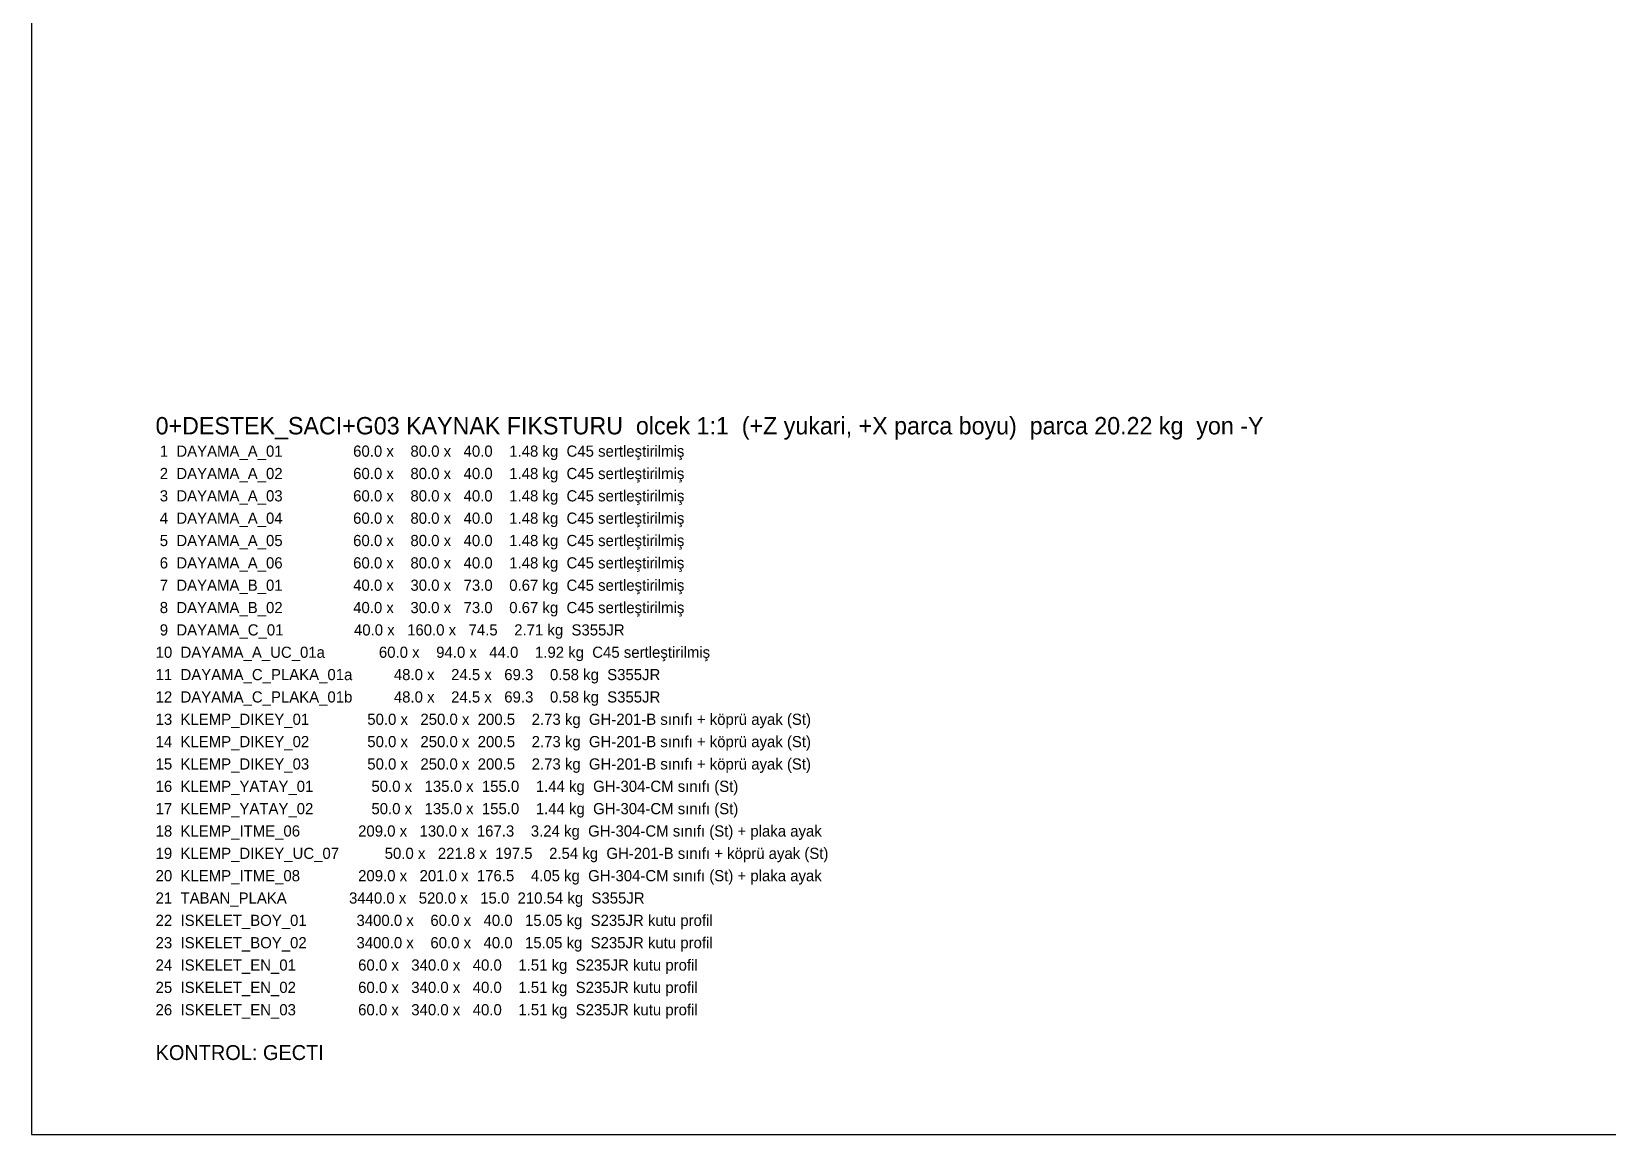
# Model space of a CAD drawing. Header units: metres. Extents: x -200 to 4040, y -1684 to 360.
# Drawn here: x -200 to 1070, y -1684 to -795 of the extents above; entities that cross this region are included whole.
import ezdxf

# ---------------------------------------------------------------- set-up
doc = ezdxf.new("R2010")
doc.units = ezdxf.units.M
doc.layers.add('SINIR', color=1, linetype='Continuous')
doc.layers.add('YAZI', color=3, linetype='Continuous')

msp = doc.modelspace()

# ---------------------------------------------------------------- linework, layer by layer
at = {"layer": 'SINIR'}
msp.add_lwpolyline([(-200, -1684), (4040, -1684), (4040, 360), (-200, 360)], close=True, dxfattribs=at)

# ---------------------------------------------------------------- texts
at = {"layer": 'YAZI'}
for s, height, p in [('0+DESTEK_SACI+G03 KAYNAK FIKSTURU  olcek 1:1  (+Z yukari, +X parca boyu)  parca 20.22 kg  yon -Y', 14, (-100, -1120)), (' 1  DAYAMA_A_01                 60.0 x    80.0 x   40.0    1.48 kg  C45 sertleştirilmiş', 9, (-100, -1138)), (' 2  DAYAMA_A_02                 60.0 x    80.0 x   40.0    1.48 kg  C45 sertleştirilmiş', 9, (-100, -1156)), (' 3  DAYAMA_A_03                 60.0 x    80.0 x   40.0    1.48 kg  C45 sertleştirilmiş', 9, (-100, -1174)), (' 4  DAYAMA_A_04                 60.0 x    80.0 x   40.0    1.48 kg  C45 sertleştirilmiş', 9, (-100, -1192)), (' 5  DAYAMA_A_05                 60.0 x    80.0 x   40.0    1.48 kg  C45 sertleştirilmiş', 9, (-100, -1210)), (' 6  DAYAMA_A_06                 60.0 x    80.0 x   40.0    1.48 kg  C45 sertleştirilmiş', 9, (-100, -1228)), (' 7  DAYAMA_B_01                 40.0 x    30.0 x   73.0    0.67 kg  C45 sertleştirilmiş', 9, (-100, -1246)), (' 8  DAYAMA_B_02                 40.0 x    30.0 x   73.0    0.67 kg  C45 sertleştirilmiş', 9, (-100, -1264)), (' 9  DAYAMA_C_01                 40.0 x   160.0 x   74.5    2.71 kg  S355JR', 9, (-100, -1282)), ('10  DAYAMA_A_UC_01a             60.0 x    94.0 x   44.0    1.92 kg  C45 sertleştirilmiş', 9, (-100, -1300)), ('11  DAYAMA_C_PLAKA_01a          48.0 x    24.5 x   69.3    0.58 kg  S355JR', 9, (-100, -1318)), ('12  DAYAMA_C_PLAKA_01b          48.0 x    24.5 x   69.3    0.58 kg  S355JR', 9, (-100, -1336)), ('13  KLEMP_DIKEY_01              50.0 x   250.0 x  200.5    2.73 kg  GH-201-B sınıfı + köprü ayak (St)', 9, (-100, -1354)), ('14  KLEMP_DIKEY_02              50.0 x   250.0 x  200.5    2.73 kg  GH-201-B sınıfı + köprü ayak (St)', 9, (-100, -1372)), ('15  KLEMP_DIKEY_03              50.0 x   250.0 x  200.5    2.73 kg  GH-201-B sınıfı + köprü ayak (St)', 9, (-100, -1390)), ('16  KLEMP_YATAY_01              50.0 x   135.0 x  155.0    1.44 kg  GH-304-CM sınıfı (St)', 9, (-100, -1408)), ('17  KLEMP_YATAY_02              50.0 x   135.0 x  155.0    1.44 kg  GH-304-CM sınıfı (St)', 9, (-100, -1426)), ('18  KLEMP_ITME_06              209.0 x   130.0 x  167.3    3.24 kg  GH-304-CM sınıfı (St) + plaka ayak', 9, (-100, -1444)), ('19  KLEMP_DIKEY_UC_07           50.0 x   221.8 x  197.5    2.54 kg  GH-201-B sınıfı + köprü ayak (St)', 9, (-100, -1462)), ('20  KLEMP_ITME_08              209.0 x   201.0 x  176.5    4.05 kg  GH-304-CM sınıfı (St) + plaka ayak', 9, (-100, -1480)), ('21  TABAN_PLAKA               3440.0 x   520.0 x   15.0  210.54 kg  S355JR', 9, (-100, -1498)), ('22  ISKELET_BOY_01            3400.0 x    60.0 x   40.0   15.05 kg  S235JR kutu profil', 9, (-100, -1516)), ('23  ISKELET_BOY_02            3400.0 x    60.0 x   40.0   15.05 kg  S235JR kutu profil', 9, (-100, -1534)), ('24  ISKELET_EN_01               60.0 x   340.0 x   40.0    1.51 kg  S235JR kutu profil', 9, (-100, -1552)), ('25  ISKELET_EN_02               60.0 x   340.0 x   40.0    1.51 kg  S235JR kutu profil', 9, (-100, -1570)), ('26  ISKELET_EN_03               60.0 x   340.0 x   40.0    1.51 kg  S235JR kutu profil', 9, (-100, -1588)), ('KONTROL: GECTI', 12, (-100, -1624))]:
    msp.add_text(s, height=height, dxfattribs=at).set_placement(p)

doc.saveas('drawing.dxf')
